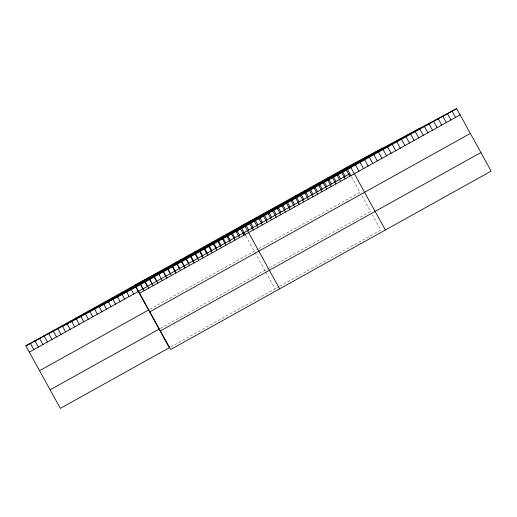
<?xml version="1.0" encoding="UTF-8"?>
<svg xmlns="http://www.w3.org/2000/svg" width="517" height="517" viewBox="0 0 517 517"><rect width="100%" height="100%" fill="white"/><g stroke="black" fill="none" stroke-linecap="round" stroke-linejoin="round"><path stroke-width="0.39" stroke-dasharray="2.58 1.94" d="M149.827 309.308L257.556 249.349M258.868 248.619L360.032 192.311L351.25 176.4M160.38 328.437L268.769 268.11M269.428 267.741L370.592 211.44L360.788 193.681M170.629 346.997L279.018 286.67M279.678 286.308L380.842 230.007L372.421 214.755M245.853 235.926L254.274 251.178M255.023 252.542L265.564 271.632M265.925 272.291L275.076 288.867"/><path stroke-width="0.78" d="M25.85 345.879L346.338 167.508L456.653 108.622L491.15 171.121L170.662 349.492L136.158 286.993L25.85 345.879L60.347 408.378L169.317 347.728L134.814 285.235L245.129 226.349L279.626 288.841M62.253 326.447L382.742 148.075M99.755 306.426L420.25 128.054M136.158 286.993L456.653 108.622M29.295 352.122L349.789 173.751M139.603 293.236L460.098 114.864M39.544 370.689L148.508 310.038M149.852 311.803L470.347 133.431M50.104 389.812L159.068 329.167M160.412 330.925L480.9 152.554M240.579 226.375L350.888 167.489L385.385 229.981M452.052 111.181L455.496 117.424M447.457 113.74L450.902 119.983M442.856 116.299L446.3 122.542M438.261 118.858L441.705 125.101M433.66 121.417L437.104 127.66M429.058 123.977L432.509 130.219M424.463 126.536L427.908 132.779M419.862 129.095L423.307 135.338M415.267 131.654L418.712 137.897M410.666 134.213L414.111 140.456M406.071 136.772L409.516 143.015M401.47 139.332L404.914 145.574M396.875 141.891L400.32 148.133M392.274 144.456L395.718 150.693M387.679 147.015L391.123 153.252M383.078 149.575L386.522 155.811M378.476 152.134L381.927 158.37M373.881 154.693L377.326 160.929M369.28 157.252L372.725 163.488M364.685 159.811L368.13 166.047M360.084 162.37L363.529 168.607M355.489 164.929L358.934 171.166M347.107 168.897L350.881 175.741M346.293 170.048L349.738 176.284M342.506 171.457L345.188 176.31M341.692 172.607L345.136 178.843M337.911 174.016L340.587 178.869M337.097 175.166L340.541 181.402M333.31 176.575L335.992 181.428M332.496 177.725L335.94 183.962M327.946 177.745L331.391 183.987M327.894 180.284L331.345 186.521M323.351 180.304L326.796 186.547M323.299 182.844L326.744 189.086M318.75 182.863L322.194 189.106M318.698 185.403L322.143 191.645M314.155 185.422L317.6 191.665M314.103 187.962L317.548 194.205M309.554 187.981L312.998 194.224M309.502 190.521L312.947 196.764M304.959 190.54L308.403 196.783M304.907 193.08L308.352 199.323M300.358 193.1L303.802 199.342M300.306 195.639L303.75 201.882M295.756 195.659L299.207 201.901M295.711 198.198L299.156 204.441M291.924 199.607L294.606 204.461M291.11 200.758L294.554 207M287.329 202.166L290.011 207.02M286.515 203.317L289.959 209.559M282.728 204.726L285.41 209.579M281.914 205.876L285.358 212.119M278.133 207.285L280.809 212.138M277.312 208.435L280.763 214.678M273.532 209.844L276.214 214.697M272.717 210.994L276.162 217.237M268.937 212.403L271.612 217.256M268.116 213.553L271.561 219.796M264.336 214.962L267.018 219.815M263.521 216.112L266.966 222.355M259.741 217.521L262.416 222.375M258.92 218.672L262.365 224.914M255.139 220.08L257.821 224.934M254.325 221.231L257.77 227.474M250.545 222.64L253.22 227.493M249.724 223.79L253.168 230.033M245.943 225.199L248.625 230.052M241.73 228.449L245.491 235.267M240.586 228.876L244.03 235.119M237.129 231.015L239.429 235.17M236.049 231.403L239.494 237.646M232.534 233.574L234.828 237.73M231.506 233.93L234.951 240.172M226.782 234.052L230.227 240.289M226.963 236.456L230.414 242.699M222.187 236.612L225.632 242.848M222.426 238.983L225.871 245.226M217.586 239.171L221.03 245.407M217.883 241.51L221.328 247.753M212.991 241.73L216.436 247.966M213.347 244.037L216.791 250.28M208.39 244.289L211.834 250.525M208.803 246.564L212.248 252.807M204.558 248.231L207.239 253.084M204.267 249.091L207.711 255.333M199.963 250.79L202.638 255.644M199.724 251.617L203.168 257.86M194.599 251.966L198.043 258.203M195.18 254.144L198.631 260.387M189.998 254.526L193.442 260.768M190.644 256.671L194.088 262.914M185.396 257.085L188.847 263.327M186.101 259.198L189.545 265.441M180.801 259.644L184.246 265.887M181.564 261.725L185.008 267.968M176.2 262.203L179.645 268.446M177.021 264.252L180.465 270.494M172.749 266.843L175.05 271.005M172.484 266.778L175.929 273.021M168.154 269.402L170.448 273.564M167.941 269.305L171.385 275.548M163.553 271.961L165.854 276.123M163.404 271.832L166.849 278.075M158.861 274.359L162.306 280.602M154.318 276.886L157.769 283.129M154.357 277.08L156.657 281.242M149.781 279.413L153.226 285.655M149.762 279.639L152.056 283.801M145.238 281.939L148.683 288.182M145.161 282.198L147.461 286.36M140.702 284.466L144.146 290.709M139.416 282.676L142.86 288.919M130.278 287.762L133.722 294.005M125.734 290.289L129.179 296.532M121.198 292.816L124.642 299.059M116.655 295.343L120.099 301.585M112.118 297.87L115.562 304.112M107.575 300.396L111.019 306.639M103.801 304.313L106.483 309.166M98.495 305.45L101.939 311.693M93.952 307.977L97.403 314.22M89.415 310.504L92.86 316.747M85.26 313.722L88.317 319.273M80.335 315.557L83.78 321.8M75.792 318.084L79.237 324.327M71.256 320.611L74.7 326.854M66.712 323.138L70.157 329.381M62.169 325.665L65.62 331.908M57.633 328.192L61.077 334.434M53.089 330.718L56.534 336.961M48.553 333.245L51.997 339.488M44.01 335.772L47.454 342.015M39.473 338.299L42.917 344.542M34.93 340.826L38.374 347.069M30.393 343.353L33.838 349.595"/></g></svg>
